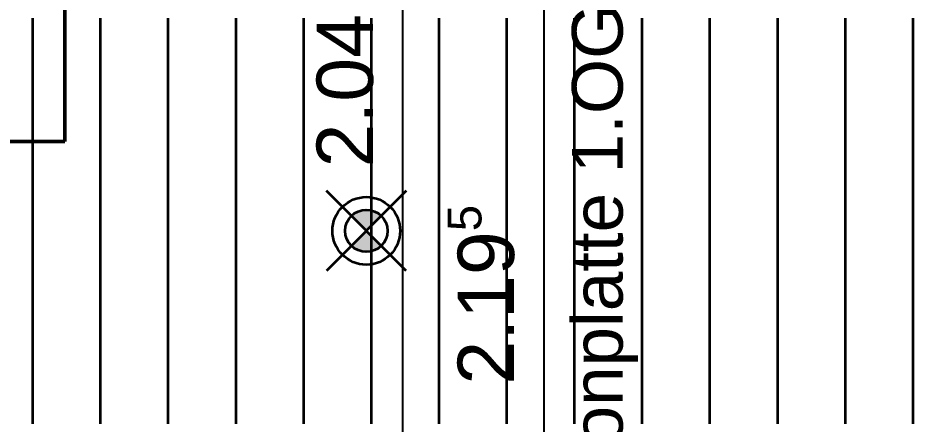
# Model space of a CAD drawing. Header units: centimetres. Extents: x 0.3 to 84.3, y 0.3 to 59.7.
# Drawn here: x 53.705 to 56.878, y 12.904 to 14.344 of the extents above; entities that cross this region are included whole.
import ezdxf

# ---------------------------------------------------------------- set-up
doc = ezdxf.new("R2010")
doc.units = ezdxf.units.CM
doc.linetypes.add('AUSGEZOGEN', pattern=[0])
doc.linetypes.add('VERDECKT', pattern=[9.525, 6.35, -3.175])
for name, color, linetype, lineweight in [('Ausbau Raeume', 7, 'AUSGEZOGEN', 35), ('Detailmasse', 7, 'AUSGEZOGEN', 25), ('Text Decke', 7, 'AUSGEZOGEN', 50), ('Vermassung Decke', 180, 'VERDECKT', 50)]:
    doc.layers.add(name, color=color, linetype=linetype, lineweight=lineweight)
doc.layers.add('Elektro Apparate', color=7, linetype='AUSGEZOGEN', lineweight=35, true_color=0x656565)
doc.styles.add('ARIAL', font='ARIAL.TTF')

msp = doc.modelspace()

# ---------------------------------------------------------------- hatches: boundary and pattern name
at = {"layer": 'Elektro Apparate', "linetype": 'AUSGEZOGEN', "lineweight": 35}
h = msp.add_hatch(color=40, dxfattribs=at)
h.paths.add_polyline_path([(54.887, 13.536), (54.94, 13.589), (54.993, 13.536), (54.9868, 13.5304), (54.9567, 13.5159), (54.9233, 13.5159), (54.8932, 13.5304)], flags=16)
h.paths.add_polyline_path([(54.993, 13.642), (54.94, 13.589), (54.887, 13.642), (54.8932, 13.6476), (54.9233, 13.6621), (54.9567, 13.6621), (54.9868, 13.6476)], flags=16)

# ---------------------------------------------------------------- linework, layer by layer
at = {"layer": 'Ausbau Raeume', "color": 254, "linetype": 'AUSGEZOGEN', "lineweight": 35}
for p, q in [((53.7582, 13.6246), (53.7582, 14.3432)), ((53.9982, 13.6246), (53.9982, 14.3432)), ((54.2382, 13.6246), (54.2382, 14.3432)), ((54.4782, 13.6246), (54.4782, 14.3432)), ((54.7182, 13.6246), (54.7182, 14.3432)), ((54.9582, 13.6246), (54.9582, 14.3432)), ((55.1982, 13.6246), (55.1982, 14.3432)), ((55.4382, 13.6246), (55.4382, 14.3432)), ((55.6782, 13.6246), (55.6782, 14.3432)), ((55.9182, 13.6246), (55.9182, 14.3432)), ((56.1582, 13.6246), (56.1582, 14.3432)), ((56.3982, 13.6246), (56.3982, 14.3432)), ((56.6382, 13.6246), (56.6382, 14.3432)), ((56.8782, 13.6246), (56.8782, 14.3432)), ((53.7582, 12.9046), (53.7582, 13.6232)), ((53.9982, 12.9046), (53.9982, 13.6232)), ((54.2382, 12.9046), (54.2382, 13.6232)), ((54.4782, 12.9046), (54.4782, 13.6232)), ((54.7182, 12.9046), (54.7182, 13.6232)), ((54.9582, 12.9046), (54.9582, 13.6232)), ((55.1982, 12.9046), (55.1982, 13.6232)), ((55.4382, 12.9046), (55.4382, 13.6232)), ((55.6782, 12.9046), (55.6782, 13.6232)), ((55.9182, 12.9046), (55.9182, 13.6232)), ((56.1582, 12.9046), (56.1582, 13.6232)), ((56.3982, 12.9046), (56.3982, 13.6232)), ((56.6382, 12.9046), (56.6382, 13.6232)), ((56.8782, 12.9046), (56.8782, 13.6232))]:
    msp.add_line(p, q, dxfattribs=at)
at = {"layer": 'Detailmasse', "color": 253, "linetype": 'AUSGEZOGEN', "lineweight": 25, "true_color": 0xa0a0a0}
msp.add_line((55.07, 11.864), (55.07, 15.954), dxfattribs=at)
at = {"layer": 'Elektro Apparate', "color": 40, "linetype": 'AUSGEZOGEN', "lineweight": 35}
for p, q in [((55.0814, 13.7304), (54.7986, 13.4476)), ((55.0814, 13.4476), (54.7986, 13.7304))]:
    msp.add_line(p, q, dxfattribs=at)
for radius in [0.12, 0.075]:
    msp.add_circle((54.94, 13.589), radius, dxfattribs=at)
at = {"layer": 'Text Decke', "color": 92, "linetype": 'AUSGEZOGEN', "lineweight": 50, "true_color": 0x00c600}
for p, q in [((53.8709, 13.9053), (53.8709, 16.034)), ((50.1806, 13.9053), (53.8709, 13.9053))]:
    msp.add_line(p, q, dxfattribs=at)
at = {"layer": 'Vermassung Decke', "color": 92, "linetype": 'AUSGEZOGEN', "lineweight": 25, "true_color": 0x00c600}
msp.add_line((55.57, 11.564), (55.57, 15.954), dxfattribs=at)

# ---------------------------------------------------------------- texts
at = {"layer": 'Detailmasse', "color": 253, "linetype": 'AUSGEZOGEN', "lineweight": 35, "true_color": 0xa0a0a0, "insert": (54.9666, 13.8138), "char_height": 0.2, "width": 0.1, "attachment_point": 7, "rotation": 90, "style": 'ARIAL'}
msp.add_mtext('2.04', dxfattribs=at)
at = {"layer": 'Vermassung Decke', "color": 92, "linetype": 'AUSGEZOGEN', "lineweight": 35, "true_color": 0x00c600, "attachment_point": 7, "rotation": 90, "style": 'ARIAL'}
for s, insert, char_height, width in [('Balkonplatte\\~1.OG', (55.9032, 12.3395), 0.18, 0.09), ('5', (55.3499, 13.5876), 0.12, 0.06), ('2.19', (55.4666, 13.0438), 0.2, 0.1)]:
    msp.add_mtext(s, dxfattribs=dict(at, insert=insert, char_height=char_height, width=width))

doc.saveas('drawing.dxf')
